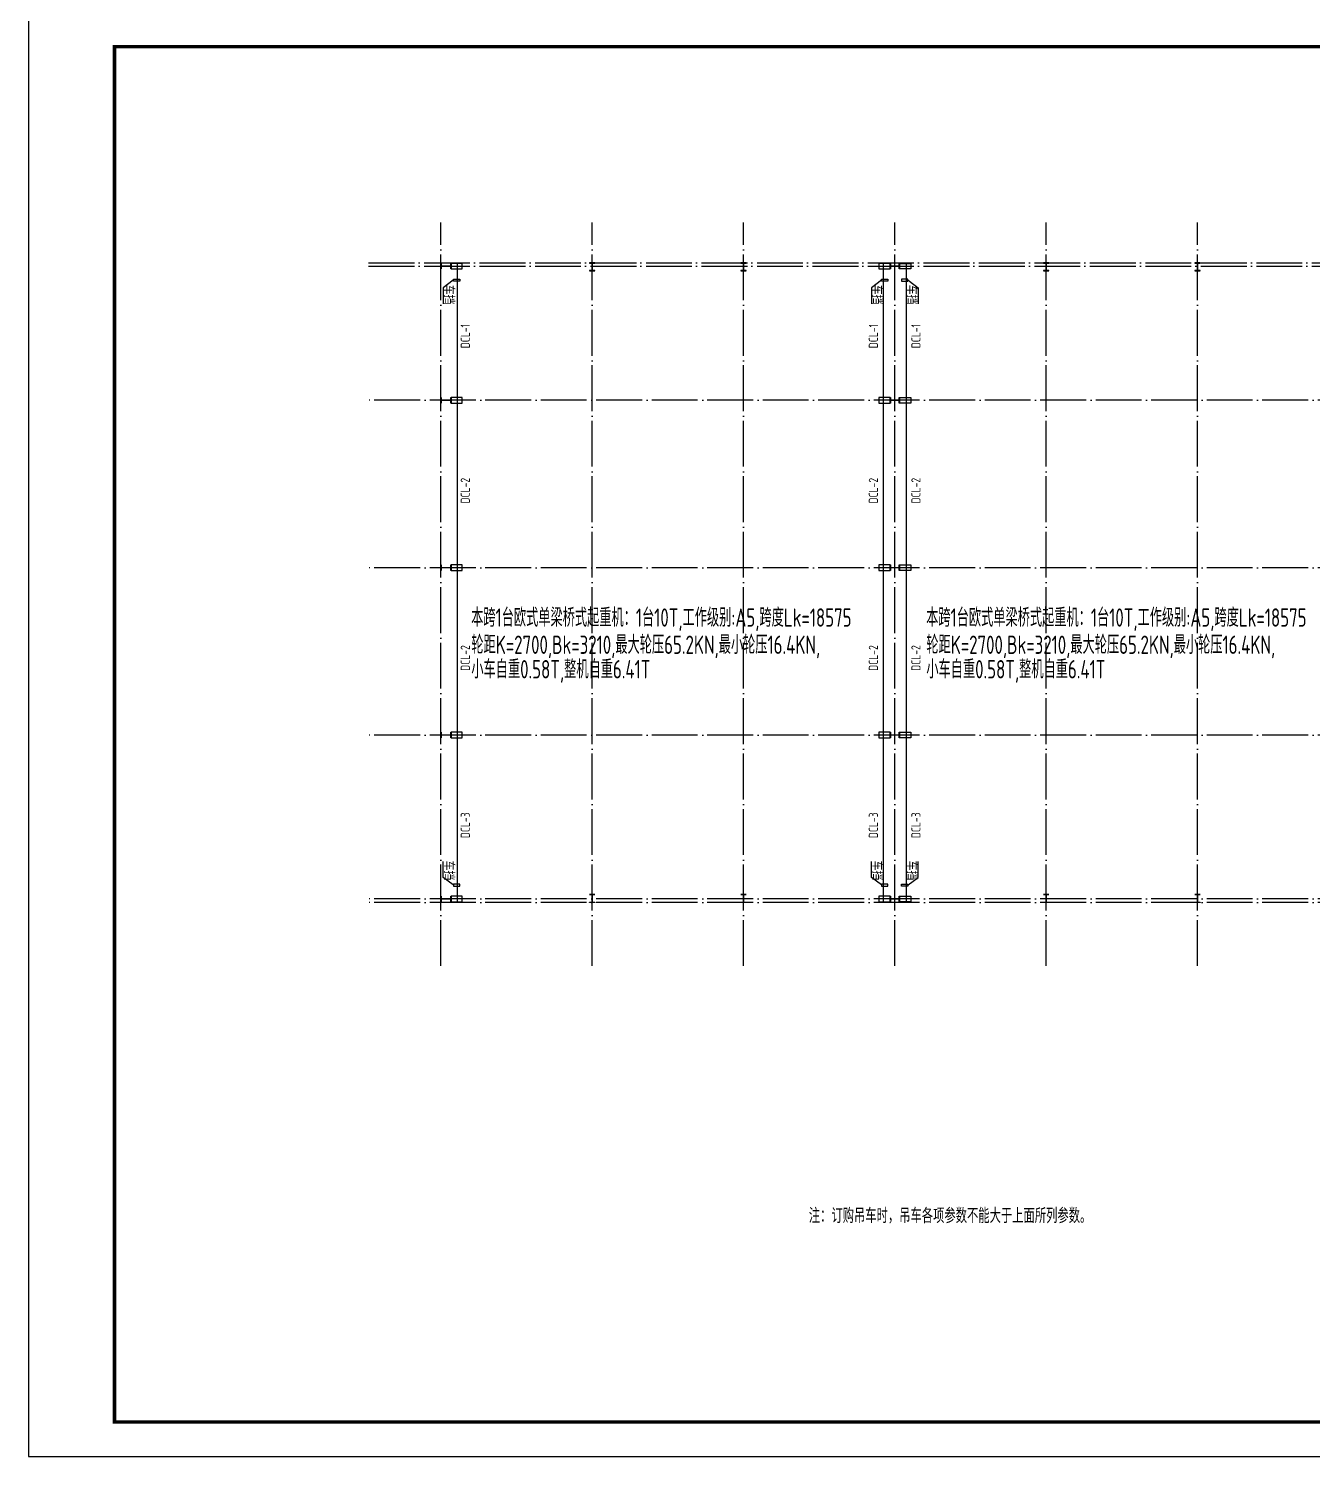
# Model space of a CAD drawing. Extents: x 69728788 to 149766163, y 20718153 to 43663798.
# Drawn here: x 74843469 to 74899459, y 21541809 to 21604096 of the extents above; entities that cross this region are included whole.
import ezdxf
from ezdxf.enums import TextEntityAlignment as Align

# ---------------------------------------------------------------- set-up
doc = ezdxf.new("R2010")
doc.units = 0
doc.header["$LTSCALE"] = 1000
doc.header["$MEASUREMENT"] = 0
doc.linetypes.add('8', pattern=[38, 30, -3, 2, -3])
doc.linetypes.add('DOTE', pattern=[2.42, 2, -0.2, 0.02, -0.2])
doc.layers.get('0').update_dxf_attribs({"linetype": 'CONTINUOUS'})
for name, color, linetype in [('DOTE', 251, 'DOTE'), ('PUB_TEXT', 7, 'CONTINUOUS'), ('PUB_TITLE', 4, 'CONTINUOUS'), ('R', 1, 'CONTINUOUS'), ('支撑', 4, 'CONTINUOUS'), ('轨道', 32, 'CONTINUOUS'), ('钢柱', 3, 'CONTINUOUS')]:
    doc.layers.add(name, color=color, linetype=linetype)
doc.layers.add('层1000', color=2, linetype='CONTINUOUS', lineweight=35)
doc.styles.add('CPX', font='atssdeng.shx', dxfattribs={"width": 0.8, "bigfont": 'atssdchn.shx'})
doc.styles.add('TSSD_Rein', font='atssdeng.shx', dxfattribs={"width": 0.7, "bigfont": 'atssdchn.shx'})

msp = doc.modelspace()

# ---------------------------------------------------------------- linework, layer by layer
at = {"layer": 'DOTE', "color": 25, "linetype": 'DOTE'}
for p, q in [((74861446.8, 21563205.9), (74861446.8, 21595638.7)), ((74868046.8, 21563205.9), (74868046.8, 21595638.7)), ((74874646.8, 21563205.9), (74874646.8, 21595638.7)), ((74881246.8, 21563205.9), (74881246.8, 21595638.7)), ((74887846.8, 21563205.9), (74887846.8, 21595638.7)), ((74894446.8, 21563205.9), (74894446.8, 21595638.7)), ((74858297.1, 21593879.2), (74904107.6, 21593879.2)), ((74858297.1, 21593729.2), (74904107.6, 21593729.2)), ((74904107.6, 21587879.2), (74858297.1, 21587879.2)), ((74904107.6, 21580579.2), (74858297.1, 21580579.2)), ((74904107.6, 21573279.2), (74858297.1, 21573279.2)), ((74904107.6, 21566129.2), (74858297.1, 21566129.2)), ((74904107.6, 21565979.2), (74858297.1, 21565979.2))]:
    msp.add_line(p, q, dxfattribs=at)
at = {"layer": 'PUB_TITLE'}
msp.add_lwpolyline([(74843468.9, 21541808.9), (74932568.9, 21541808.9), (74932568.9, 21604808.9), (74843468.9, 21604808.9)], close=True, dxfattribs=at)
at = {"layer": 'PUB_TITLE', "const_width": 150}
msp.add_lwpolyline([(74847218.9, 21543308.9), (74931068.9, 21543308.9), (74931068.9, 21603308.9), (74847218.9, 21603308.9)], close=True, dxfattribs=at)
at = {"layer": 'R'}
for p, q in [((74861987.4, 21593117.5), (74861548, 21592788.3)), ((74861548, 21592788.3), (74861548, 21592094.7)), ((74880662.4, 21593117.5), (74880223, 21592788.3)), ((74880223, 21592788.3), (74880223, 21592094.7)), ((74881831.2, 21593117.5), (74882270.6, 21592788.3)), ((74882270.6, 21592788.3), (74882270.6, 21592094.7)), ((74861548, 21567070), (74861548, 21567763.7)), ((74880223, 21567070), (74880223, 21567763.7)), ((74882270.6, 21567070), (74882270.6, 21567763.7)), ((74861987.4, 21566740.8), (74861548, 21567070)), ((74880662.4, 21566740.8), (74880223, 21567070)), ((74881831.2, 21566740.8), (74882270.6, 21567070))]:
    msp.add_line(p, q, dxfattribs=at)
for points in [[(74862273.8, 21593167.2), (74862273.8, 21593078.4), (74861997.9, 21593078.4), (74861997.9, 21593167.2)], [(74880948.8, 21593167.2), (74880948.8, 21593078.4), (74880672.9, 21593078.4), (74880672.9, 21593167.2)], [(74881544.8, 21593167.2), (74881544.8, 21593078.4), (74881820.7, 21593078.4), (74881820.7, 21593167.2)], [(74862273.8, 21566691.2), (74862273.8, 21566780), (74861997.9, 21566780), (74861997.9, 21566691.2)], [(74880948.8, 21566691.2), (74880948.8, 21566780), (74880672.9, 21566780), (74880672.9, 21566691.2)], [(74881544.8, 21566691.2), (74881544.8, 21566780), (74881820.7, 21566780), (74881820.7, 21566691.2)]]:
    msp.add_lwpolyline(points, close=True, dxfattribs=at)
at = {"layer": '支撑', "linetype": '8', "ltscale": 100, "const_width": 60}
for points in [[(74862170.5, 21566009.2), (74862171.8, 21593849.2)], [(74880745.5, 21566009.2), (74880746.8, 21593849.2)], [(74881748.1, 21566009.2), (74881746.8, 21593849.2)]]:
    msp.add_lwpolyline(points, dxfattribs=at)
at = {"layer": '轨道'}
for points in [[(74862371.8, 21593609.2), (74862371.8, 21593849.2), (74861896.8, 21593849.2), (74861896.8, 21593609.2)], [(74881046.8, 21593609.2), (74881046.8, 21593849.2), (74880546.8, 21593849.2), (74880546.8, 21593609.2)], [(74881446.8, 21593609.2), (74881446.8, 21593849.2), (74881946.8, 21593849.2), (74881946.8, 21593609.2)], [(74862371.8, 21587759.2), (74862371.8, 21587999.2), (74861896.8, 21587999.2), (74861896.8, 21587759.2)], [(74881046.8, 21587759.2), (74881046.8, 21587999.2), (74880546.8, 21587999.2), (74880546.8, 21587759.2)], [(74881446.8, 21587759.2), (74881446.8, 21587999.2), (74881946.8, 21587999.2), (74881946.8, 21587759.2)], [(74862371.8, 21580459.2), (74862371.8, 21580699.2), (74861896.8, 21580699.2), (74861896.8, 21580459.2)], [(74881046.8, 21580459.2), (74881046.8, 21580699.2), (74880546.8, 21580699.2), (74880546.8, 21580459.2)], [(74881446.8, 21580459.2), (74881446.8, 21580699.2), (74881946.8, 21580699.2), (74881946.8, 21580459.2)], [(74862371.8, 21573159.2), (74862371.8, 21573399.2), (74861896.8, 21573399.2), (74861896.8, 21573159.2)], [(74881046.8, 21573159.2), (74881046.8, 21573399.2), (74880546.8, 21573399.2), (74880546.8, 21573159.2)], [(74881446.8, 21573159.2), (74881446.8, 21573399.2), (74881946.8, 21573399.2), (74881946.8, 21573159.2)], [(74862371.8, 21566009.2), (74862371.8, 21566249.2), (74861896.8, 21566249.2), (74861896.8, 21566009.2)], [(74881046.8, 21566009.2), (74881046.8, 21566249.2), (74880546.8, 21566249.2), (74880546.8, 21566009.2)], [(74881446.8, 21566009.2), (74881446.8, 21566249.2), (74881946.8, 21566249.2), (74881946.8, 21566009.2)]]:
    msp.add_lwpolyline(points, close=True, dxfattribs=at)
at = {"layer": '钢柱'}
for points in [[(74861896.8, 21593849.2), (74861896.8, 21593609.2), (74861886.8, 21593609.2), (74861886.8, 21593726.2), (74861456.8, 21593726.2), (74861456.8, 21593609.2), (74861446.8, 21593609.2), (74861446.8, 21593849.2), (74861456.8, 21593849.2), (74861456.8, 21593732.2), (74861886.8, 21593732.2), (74861886.8, 21593849.2)], [(74867926.8, 21593529.2), (74868166.8, 21593529.2), (74868166.8, 21593539.2), (74868049.8, 21593539.2), (74868049.8, 21593869.2), (74868166.8, 21593869.2), (74868166.8, 21593879.2), (74867926.8, 21593879.2), (74867926.8, 21593869.2), (74868043.8, 21593869.2), (74868043.8, 21593539.2), (74867926.8, 21593539.2)], [(74874526.8, 21593529.2), (74874766.8, 21593529.2), (74874766.8, 21593539.2), (74874649.8, 21593539.2), (74874649.8, 21593869.2), (74874766.8, 21593869.2), (74874766.8, 21593879.2), (74874526.8, 21593879.2), (74874526.8, 21593869.2), (74874643.8, 21593869.2), (74874643.8, 21593539.2), (74874526.8, 21593539.2)], [(74881446.8, 21593849.2), (74881446.8, 21593609.2), (74881436.8, 21593609.2), (74881436.8, 21593726.2), (74881056.8, 21593726.2), (74881056.8, 21593609.2), (74881046.8, 21593609.2), (74881046.8, 21593849.2), (74881056.8, 21593849.2), (74881056.8, 21593732.2), (74881436.8, 21593732.2), (74881436.8, 21593849.2)], [(74887726.8, 21593529.2), (74887966.8, 21593529.2), (74887966.8, 21593539.2), (74887849.8, 21593539.2), (74887849.8, 21593869.2), (74887966.8, 21593869.2), (74887966.8, 21593879.2), (74887726.8, 21593879.2), (74887726.8, 21593869.2), (74887843.8, 21593869.2), (74887843.8, 21593539.2), (74887726.8, 21593539.2)], [(74894326.8, 21593529.2), (74894566.8, 21593529.2), (74894566.8, 21593539.2), (74894449.8, 21593539.2), (74894449.8, 21593869.2), (74894566.8, 21593869.2), (74894566.8, 21593879.2), (74894326.8, 21593879.2), (74894326.8, 21593869.2), (74894443.8, 21593869.2), (74894443.8, 21593539.2), (74894326.8, 21593539.2)], [(74861896.8, 21587999.2), (74861896.8, 21587759.2), (74861886.8, 21587759.2), (74861886.8, 21587876.2), (74861456.8, 21587876.2), (74861456.8, 21587759.2), (74861446.8, 21587759.2), (74861446.8, 21587999.2), (74861456.8, 21587999.2), (74861456.8, 21587882.2), (74861886.8, 21587882.2), (74861886.8, 21587999.2)], [(74881446.8, 21587999.2), (74881446.8, 21587759.2), (74881436.8, 21587759.2), (74881436.8, 21587876.2), (74881056.8, 21587876.2), (74881056.8, 21587759.2), (74881046.8, 21587759.2), (74881046.8, 21587999.2), (74881056.8, 21587999.2), (74881056.8, 21587882.2), (74881436.8, 21587882.2), (74881436.8, 21587999.2)], [(74861896.8, 21580699.2), (74861896.8, 21580459.2), (74861886.8, 21580459.2), (74861886.8, 21580576.2), (74861456.8, 21580576.2), (74861456.8, 21580459.2), (74861446.8, 21580459.2), (74861446.8, 21580699.2), (74861456.8, 21580699.2), (74861456.8, 21580582.2), (74861886.8, 21580582.2), (74861886.8, 21580699.2)], [(74881446.8, 21580699.2), (74881446.8, 21580459.2), (74881436.8, 21580459.2), (74881436.8, 21580576.2), (74881056.8, 21580576.2), (74881056.8, 21580459.2), (74881046.8, 21580459.2), (74881046.8, 21580699.2), (74881056.8, 21580699.2), (74881056.8, 21580582.2), (74881436.8, 21580582.2), (74881436.8, 21580699.2)], [(74861896.8, 21573399.2), (74861896.8, 21573159.2), (74861886.8, 21573159.2), (74861886.8, 21573276.2), (74861456.8, 21573276.2), (74861456.8, 21573159.2), (74861446.8, 21573159.2), (74861446.8, 21573399.2), (74861456.8, 21573399.2), (74861456.8, 21573282.2), (74861886.8, 21573282.2), (74861886.8, 21573399.2)], [(74881446.8, 21573399.2), (74881446.8, 21573159.2), (74881436.8, 21573159.2), (74881436.8, 21573276.2), (74881056.8, 21573276.2), (74881056.8, 21573159.2), (74881046.8, 21573159.2), (74881046.8, 21573399.2), (74881056.8, 21573399.2), (74881056.8, 21573282.2), (74881436.8, 21573282.2), (74881436.8, 21573399.2)], [(74861896.8, 21566249.2), (74861896.8, 21566009.2), (74861886.8, 21566009.2), (74861886.8, 21566126.2), (74861456.8, 21566126.2), (74861456.8, 21566009.2), (74861446.8, 21566009.2), (74861446.8, 21566249.2), (74861456.8, 21566249.2), (74861456.8, 21566132.2), (74861886.8, 21566132.2), (74861886.8, 21566249.2)], [(74867926.8, 21566329.2), (74868166.8, 21566329.2), (74868166.8, 21566319.2), (74868049.8, 21566319.2), (74868049.8, 21565989.2), (74868166.8, 21565989.2), (74868166.8, 21565979.2), (74867926.8, 21565979.2), (74867926.8, 21565989.2), (74868043.8, 21565989.2), (74868043.8, 21566319.2), (74867926.8, 21566319.2)], [(74874526.8, 21566329.2), (74874766.8, 21566329.2), (74874766.8, 21566319.2), (74874649.8, 21566319.2), (74874649.8, 21565989.2), (74874766.8, 21565989.2), (74874766.8, 21565979.2), (74874526.8, 21565979.2), (74874526.8, 21565989.2), (74874643.8, 21565989.2), (74874643.8, 21566319.2), (74874526.8, 21566319.2)], [(74881446.8, 21566249.2), (74881446.8, 21566009.2), (74881436.8, 21566009.2), (74881436.8, 21566126.2), (74881056.8, 21566126.2), (74881056.8, 21566009.2), (74881046.8, 21566009.2), (74881046.8, 21566249.2), (74881056.8, 21566249.2), (74881056.8, 21566132.2), (74881436.8, 21566132.2), (74881436.8, 21566249.2)], [(74887726.8, 21566329.2), (74887966.8, 21566329.2), (74887966.8, 21566319.2), (74887849.8, 21566319.2), (74887849.8, 21565989.2), (74887966.8, 21565989.2), (74887966.8, 21565979.2), (74887726.8, 21565979.2), (74887726.8, 21565989.2), (74887843.8, 21565989.2), (74887843.8, 21566319.2), (74887726.8, 21566319.2)], [(74894326.8, 21566329.2), (74894566.8, 21566329.2), (74894566.8, 21566319.2), (74894449.8, 21566319.2), (74894449.8, 21565989.2), (74894566.8, 21565989.2), (74894566.8, 21565979.2), (74894326.8, 21565979.2), (74894326.8, 21565989.2), (74894443.8, 21565989.2), (74894443.8, 21566319.2), (74894326.8, 21566319.2)]]:
    msp.add_lwpolyline(points, close=True, dxfattribs=at)

# ---------------------------------------------------------------- texts
at = {"color": 4, "style": 'CPX', "width": 0.8}
msp.add_text('注：订购吊车时，吊车各项参数不能大于上面所列参数。', height=648.455, dxfattribs=at).set_placement((74877495, 21551985.9))
at = {"layer": 'PUB_TEXT', "style": 'TSSD_Rein', "width": 0.8}
for p in [(74861812.5, 21592488.8, 6.9), (74880487.5, 21592488.8, 6.9), (74881999, 21592488.8, 6.9), (74861812.5, 21567369.5, 6.9), (74880487.5, 21567369.5, 6.9), (74881999, 21567369.5, 6.9)]:
    msp.add_text('车挡', height=450, rotation=270, dxfattribs=at).set_placement(p, align=Align.MIDDLE_CENTER)
at = {"layer": 'PUB_TEXT', "style": 'TSSD_Rein', "width": 0.7}
for s, p in [('本跨1台欧式单梁桥式起重机：1台10T,工作级别:A5,跨度Lk=18575', (74862770.8, 21578003.2)), ('本跨1台欧式单梁桥式起重机：1台10T,工作级别:A5,跨度Lk=18575', (74882613.7, 21578003.2)), ('轮距K=2700,Bk=3210,最大轮压65.2KN,最小轮压16.4KN,', (74862778.8, 21576816)), ('轮距K=2700,Bk=3210,最大轮压65.2KN,最小轮压16.4KN,', (74882621.7, 21576816)), ('小车自重0.58T,整机自重6.41T', (74862778.8, 21575748.1)), ('小车自重0.58T,整机自重6.41T', (74882621.7, 21575748.1))]:
    msp.add_text(s, height=800, dxfattribs=at).set_placement(p)
at = {"layer": '层1000', "style": 'TSSD_Rein', "width": 0.8}
for s, p in [('DCL-1', (74862713.1, 21590148.8)), ('DCL-1', (74880512, 21590148.8)), ('DCL-1', (74882366.3, 21590148.8)), ('DCL-2', (74862713.1, 21583378.6)), ('DCL-2', (74880512, 21583378.6)), ('DCL-2', (74882366.3, 21583378.6)), ('DCL-2', (74862713.1, 21576078.6)), ('DCL-2', (74880512, 21576078.6)), ('DCL-2', (74882366.3, 21576078.6)), ('DCL-3', (74862713.1, 21568778.6)), ('DCL-3', (74880512, 21568778.6)), ('DCL-3', (74882366.3, 21568778.6))]:
    msp.add_text(s, height=400, rotation=90, dxfattribs=at).set_placement(p)

doc.saveas('drawing.dxf')
